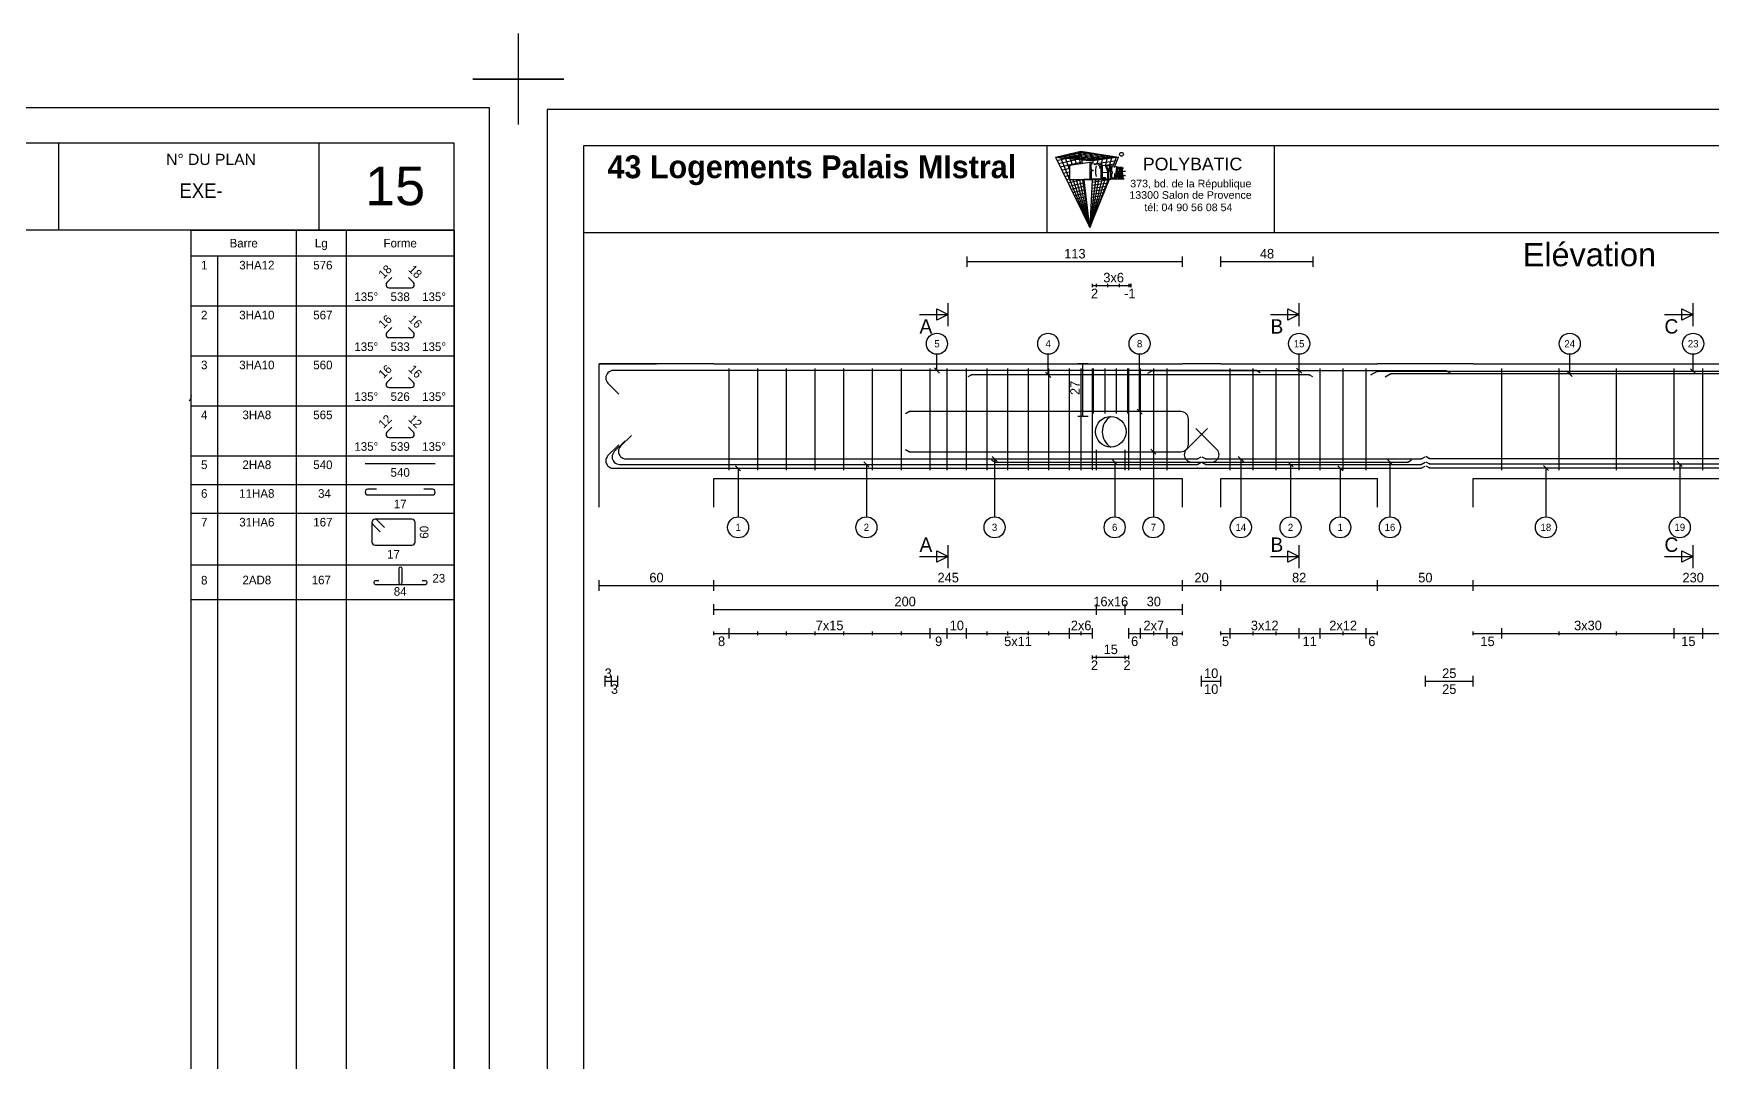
# Model space of a CAD drawing. Extents: x -12912 to 27386, y 1818 to 8189.
# Drawn here: x 4979 to 5856, y 3473 to 4010 of the extents above; entities that cross this region are included whole.
import ezdxf
from ezdxf.enums import TextEntityAlignment as Align

# ---------------------------------------------------------------- set-up
doc = ezdxf.new("R2010")
doc.units = 0
doc.header["$MEASUREMENT"] = 0
doc.linetypes.add('CONTINUE', pattern=[0])
doc.layers.get('0').update_dxf_attribs({"linetype": 'CONTINUOUS'})
for name, color, linetype in [('1', 7, 'CONTINUOUS'), ('104', 7, 'CONTINUOUS'), ('173', 7, 'CONTINUOUS'), ('5', 7, 'CONTINUOUS'), ('6', 7, 'CONTINUOUS'), ('7', 7, 'CONTINUOUS'), ('GO-CARTOUCHE', 7, 'CONTINUOUS'), ('GO-TEXTE', 9, 'CONTINUOUS')]:
    doc.layers.add(name, color=color, linetype=linetype)
doc.styles.add('ARIAL', font='ARIAL.TTF')
doc.styles.add('TEXTEBA', font='ARIAL.TTF')

msp = doc.modelspace()

# ---------------------------------------------------------------- linework, layer by layer
for p, q in [((5232.253, 4010.196), (5232.253, 3986.389)), ((5232.253, 4010.196), (5232.253, 3986.389)), ((5232.253, 4010.196), (5232.253, 3986.389)), ((5232.253, 4010.196), (5232.253, 3986.389)), ((5208.445, 3986.389), (5232.253, 3986.389)), ((5232.253, 3986.389), (5208.445, 3986.389)), ((5208.445, 3986.389), (5232.253, 3986.389)), ((5232.253, 3986.389), (5208.445, 3986.389)), ((5208.445, 3986.389), (5232.253, 3986.389)), ((5208.445, 3986.389), (5232.253, 3986.389)), ((5232.253, 3986.389), (5208.445, 3986.389)), ((5208.445, 3986.389), (5232.253, 3986.389)), ((5232.253, 3986.389), (5208.445, 3986.389)), ((5208.445, 3986.389), (5232.253, 3986.389)), ((5208.445, 3986.389), (5232.253, 3986.389)), ((5232.253, 3986.389), (5208.445, 3986.389)), ((5208.445, 3986.389), (5232.253, 3986.389)), ((5232.253, 3986.389), (5208.445, 3986.389)), ((5208.445, 3986.389), (5232.253, 3986.389)), ((5208.445, 3986.389), (5232.253, 3986.389)), ((5232.253, 3986.389), (5208.445, 3986.389)), ((5208.445, 3986.389), (5232.253, 3986.389)), ((5232.253, 3986.389), (5208.445, 3986.389)), ((5208.445, 3986.389), (5232.253, 3986.389)), ((5208.445, 3986.389), (5232.253, 3986.389)), ((5232.253, 3986.389), (5208.445, 3986.389)), ((5208.445, 3986.389), (5232.253, 3986.389)), ((5232.253, 3986.389), (5208.445, 3986.389)), ((5208.445, 3986.389), (5232.253, 3986.389)), ((5208.445, 3986.389), (5232.253, 3986.389)), ((5232.253, 3986.389), (5208.445, 3986.389)), ((5208.445, 3986.389), (5232.253, 3986.389)), ((5232.253, 3986.389), (5208.445, 3986.389)), ((5208.445, 3986.389), (5232.253, 3986.389)), ((5208.445, 3986.389), (5232.253, 3986.389)), ((5208.445, 3986.389), (5232.253, 3986.389)), ((5232.253, 3986.389), (5208.445, 3986.389)), ((5208.445, 3986.389), (5232.253, 3986.389)), ((5232.253, 3986.389), (5208.445, 3986.389)), ((5208.445, 3986.389), (5232.253, 3986.389)), ((5208.445, 3986.389), (5232.253, 3986.389)), ((5232.253, 3986.389), (5208.445, 3986.389)), ((5208.445, 3986.389), (5232.253, 3986.389)), ((5232.253, 3986.389), (5208.445, 3986.389)), ((5208.445, 3986.389), (5232.253, 3986.389)), ((5208.445, 3986.389), (5232.253, 3986.389)), ((5232.253, 3986.389), (5208.445, 3986.389)), ((5208.445, 3986.389), (5232.253, 3986.389)), ((5232.253, 3986.389), (5208.445, 3986.389)), ((5208.445, 3986.389), (5232.253, 3986.389)), ((5208.445, 3986.389), (5232.253, 3986.389)), ((5232.253, 3986.389), (5208.445, 3986.389)), ((5208.445, 3986.389), (5232.253, 3986.389)), ((5232.253, 3986.389), (5208.445, 3986.389)), ((5208.445, 3986.389), (5232.253, 3986.389)), ((5208.445, 3986.389), (5232.253, 3986.389)), ((5232.253, 3986.389), (5208.445, 3986.389)), ((5208.445, 3986.389), (5232.253, 3986.389)), ((5232.253, 3986.389), (5208.445, 3986.389)), ((5208.445, 3986.389), (5232.253, 3986.389)), ((5208.445, 3986.389), (5232.253, 3986.389)), ((5232.253, 3986.389), (5208.445, 3986.389)), ((5208.445, 3986.389), (5232.253, 3986.389)), ((5232.253, 3986.389), (5208.445, 3986.389)), ((5208.445, 3986.389), (5232.253, 3986.389)), ((5208.445, 3986.389), (5232.253, 3986.389)), ((5255.266, 3986.389), (5231.459, 3986.389)), ((5232.253, 3986.389), (5232.253, 3962.582)), ((5232.253, 3986.389), (5232.253, 3962.582)), ((5232.253, 3986.389), (5232.253, 3962.582)), ((5232.253, 3986.389), (5232.253, 3962.582)), ((5232.253, 3986.389), (5232.253, 3962.582)), ((5232.253, 3986.389), (5232.253, 3962.582)), ((5232.253, 3986.389), (5232.253, 3962.582)), ((5256.06, 3986.389), (5232.253, 3986.389)), ((5232.253, 3986.389), (5256.06, 3986.389)), ((5256.06, 3986.389), (5232.253, 3986.389)), ((5232.253, 3986.389), (5256.06, 3986.389)), ((5256.06, 3986.389), (5232.253, 3986.389)), ((5256.06, 3986.389), (5232.253, 3986.389)), ((5232.253, 3986.389), (5256.06, 3986.389)), ((5256.06, 3986.389), (5232.253, 3986.389)), ((5232.253, 3986.389), (5256.06, 3986.389)), ((5256.06, 3986.389), (5232.253, 3986.389)), ((5256.06, 3986.389), (5232.253, 3986.389)), ((5232.253, 3986.389), (5256.06, 3986.389)), ((5256.06, 3986.389), (5232.253, 3986.389)), ((5232.253, 3986.389), (5256.06, 3986.389)), ((5256.06, 3986.389), (5232.253, 3986.389)), ((5256.06, 3986.389), (5232.253, 3986.389)), ((5232.253, 3986.389), (5256.06, 3986.389)), ((5256.06, 3986.389), (5232.253, 3986.389)), ((5232.253, 3986.389), (5256.06, 3986.389)), ((5256.06, 3986.389), (5232.253, 3986.389)), ((5256.06, 3986.389), (5232.253, 3986.389)), ((5232.253, 3986.389), (5232.253, 3962.582)), ((5232.253, 3986.389), (5256.06, 3986.389)), ((5256.06, 3986.389), (5232.253, 3986.389)), ((5232.253, 3986.389), (5256.06, 3986.389)), ((5256.06, 3986.389), (5232.253, 3986.389)), ((5256.06, 3986.389), (5232.253, 3986.389)), ((5232.253, 3986.389), (5232.253, 3962.582)), ((5232.253, 3986.389), (5256.06, 3986.389)), ((5256.06, 3986.389), (5232.253, 3986.389)), ((5232.253, 3986.389), (5256.06, 3986.389)), ((5256.06, 3986.389), (5232.253, 3986.389)), ((5256.06, 3986.389), (5232.253, 3986.389)), ((5232.253, 3986.389), (5232.253, 3962.582)), ((5232.253, 3986.389), (5232.253, 3962.582)), ((5232.253, 3986.389), (5232.253, 3962.582)), ((5232.253, 3986.389), (5232.253, 3962.582)), ((5232.253, 3986.389), (5232.253, 3962.582)), ((5232.253, 3986.389), (5232.253, 3962.582)), ((5232.253, 3986.389), (5232.253, 3962.582)), ((5232.253, 3986.389), (5232.253, 3962.582)), ((5256.06, 3986.389), (5232.253, 3986.389)), ((5232.253, 3986.389), (5256.06, 3986.389)), ((5256.06, 3986.389), (5232.253, 3986.389)), ((5232.253, 3986.389), (5256.06, 3986.389)), ((5256.06, 3986.389), (5232.253, 3986.389)), ((5256.06, 3986.389), (5232.253, 3986.389)), ((5232.253, 3986.389), (5256.06, 3986.389)), ((5256.06, 3986.389), (5232.253, 3986.389)), ((5232.253, 3986.389), (5256.06, 3986.389)), ((5256.06, 3986.389), (5232.253, 3986.389)), ((5256.06, 3986.389), (5232.253, 3986.389)), ((5232.253, 3986.389), (5256.06, 3986.389)), ((5256.06, 3986.389), (5232.253, 3986.389)), ((5232.253, 3986.389), (5256.06, 3986.389)), ((5256.06, 3986.389), (5232.253, 3986.389)), ((5256.06, 3986.389), (5232.253, 3986.389)), ((5232.253, 3986.389), (5256.06, 3986.389)), ((5256.06, 3986.389), (5232.253, 3986.389)), ((5232.253, 3986.389), (5256.06, 3986.389)), ((5256.06, 3986.389), (5232.253, 3986.389)), ((5256.06, 3986.389), (5232.253, 3986.389)), ((5232.253, 3986.389), (5232.253, 3962.582)), ((5232.253, 3986.389), (5256.06, 3986.389)), ((5256.06, 3986.389), (5232.253, 3986.389)), ((5232.253, 3986.389), (5256.06, 3986.389)), ((5256.06, 3986.389), (5232.253, 3986.389)), ((5256.06, 3986.389), (5232.253, 3986.389)), ((5232.253, 3986.389), (5232.253, 3962.582)), ((5232.253, 3986.389), (5256.06, 3986.389)), ((5256.06, 3986.389), (5232.253, 3986.389)), ((5232.253, 3986.389), (5256.06, 3986.389)), ((5256.06, 3986.389), (5232.253, 3986.389)), ((5256.06, 3986.389), (5232.253, 3986.389)), ((5232.253, 3986.389), (5232.253, 3962.582)), ((5232.253, 3986.389), (5232.253, 3962.582)), ((5232.253, 3986.389), (5232.253, 3962.582)), ((5232.253, 3986.389), (5232.253, 3962.582)), ((5232.253, 3986.389), (5232.253, 3962.582)), ((5232.253, 3986.389), (5232.253, 3962.582)), ((5232.253, 3986.389), (5232.253, 3962.582)), ((5232.253, 3986.389), (5232.253, 3962.582)), ((5256.06, 3986.389), (5232.253, 3986.389)), ((5232.253, 3986.389), (5256.06, 3986.389)), ((5256.06, 3986.389), (5232.253, 3986.389)), ((5232.253, 3986.389), (5256.06, 3986.389)), ((5256.06, 3986.389), (5232.253, 3986.389)), ((5256.06, 3986.389), (5232.253, 3986.389)), ((5232.253, 3986.389), (5256.06, 3986.389)), ((5256.06, 3986.389), (5232.253, 3986.389)), ((5232.253, 3986.389), (5256.06, 3986.389)), ((5256.06, 3986.389), (5232.253, 3986.389)), ((5256.06, 3986.389), (5232.253, 3986.389)), ((5232.253, 3986.389), (5256.06, 3986.389)), ((5256.06, 3986.389), (5232.253, 3986.389)), ((5232.253, 3986.389), (5256.06, 3986.389)), ((5256.06, 3986.389), (5232.253, 3986.389)), ((5256.06, 3986.389), (5232.253, 3986.389)), ((5232.253, 3986.389), (5256.06, 3986.389)), ((5256.06, 3986.389), (5232.253, 3986.389)), ((5232.253, 3986.389), (5256.06, 3986.389)), ((5256.06, 3986.389), (5232.253, 3986.389)), ((5256.06, 3986.389), (5232.253, 3986.389)), ((5232.253, 3986.389), (5232.253, 3962.582)), ((5232.253, 3986.389), (5256.06, 3986.389)), ((5256.06, 3986.389), (5232.253, 3986.389)), ((5232.253, 3986.389), (5256.06, 3986.389)), ((5256.06, 3986.389), (5232.253, 3986.389)), ((5256.06, 3986.389), (5232.253, 3986.389)), ((5232.253, 3986.389), (5232.253, 3962.582)), ((5232.253, 3986.389), (5256.06, 3986.389)), ((5256.06, 3986.389), (5232.253, 3986.389)), ((5232.253, 3986.389), (5256.06, 3986.389)), ((5256.06, 3986.389), (5232.253, 3986.389)), ((5256.06, 3986.389), (5232.253, 3986.389)), ((5232.253, 3986.389), (5232.253, 3962.582)), ((5232.253, 3986.389), (5232.253, 3962.582)), ((5232.253, 3986.389), (5232.253, 3962.582)), ((5232.253, 3986.389), (5232.253, 3962.582)), ((5232.253, 3986.389), (5232.253, 3962.582)), ((5232.253, 3986.389), (5232.253, 3962.582)), ((5232.253, 3986.389), (5232.253, 3962.582)), ((5232.253, 3986.389), (5232.253, 3962.582)), ((5256.06, 3986.389), (5232.253, 3986.389)), ((5232.253, 3986.389), (5256.06, 3986.389)), ((5256.06, 3986.389), (5232.253, 3986.389)), ((5232.253, 3986.389), (5256.06, 3986.389)), ((5256.06, 3986.389), (5232.253, 3986.389)), ((5256.06, 3986.389), (5232.253, 3986.389)), ((5232.253, 3986.389), (5256.06, 3986.389)), ((5256.06, 3986.389), (5232.253, 3986.389)), ((5232.253, 3986.389), (5256.06, 3986.389)), ((5256.06, 3986.389), (5232.253, 3986.389)), ((5256.06, 3986.389), (5232.253, 3986.389)), ((5232.253, 3986.389), (5256.06, 3986.389)), ((5256.06, 3986.389), (5232.253, 3986.389)), ((5232.253, 3986.389), (5256.06, 3986.389)), ((5256.06, 3986.389), (5232.253, 3986.389)), ((5256.06, 3986.389), (5232.253, 3986.389)), ((5232.253, 3986.389), (5256.06, 3986.389)), ((5256.06, 3986.389), (5232.253, 3986.389)), ((5232.253, 3986.389), (5256.06, 3986.389)), ((5256.06, 3986.389), (5232.253, 3986.389)), ((5256.06, 3986.389), (5232.253, 3986.389)), ((5232.253, 3986.389), (5232.253, 3962.582)), ((5232.253, 3986.389), (5256.06, 3986.389)), ((5256.06, 3986.389), (5232.253, 3986.389)), ((5232.253, 3986.389), (5256.06, 3986.389)), ((5256.06, 3986.389), (5232.253, 3986.389)), ((5256.06, 3986.389), (5232.253, 3986.389)), ((5232.253, 3986.389), (5232.253, 3962.582)), ((5232.253, 3986.389), (5256.06, 3986.389)), ((5256.06, 3986.389), (5232.253, 3986.389)), ((5232.253, 3986.389), (5256.06, 3986.389)), ((5256.06, 3986.389), (5232.253, 3986.389)), ((5256.06, 3986.389), (5232.253, 3986.389)), ((5232.253, 3986.389), (5232.253, 3962.582))]:
    msp.add_line(p, q)
at = {"layer": '1', "color": 1}
for points in [[(5533.037, 3811.555), (5533.037, 3835.055)], [(5539.037, 3811.555), (5539.037, 3835.055)], [(5545.037, 3811.555), (5545.037, 3835.055)], [(5551.037, 3811.555), (5551.037, 3835.055)], [(5436.722, 3812.555), (5434.737, 3811.409)], [(5578.747, 3812.555), (5436.722, 3812.555)], [(5582.647, 3796.655), (5582.647, 3808.655)], [(5582.647, 3795.455), (5582.647, 3807.455)], [(5291.425, 3800.159), (5285.768, 3794.502)], [(5284.825, 3795.259), (5279.168, 3789.602)], [(5288.125, 3797.309), (5282.468, 3791.652)], [(5284.626, 3791.744), (5284.626, 3791.744)], [(5434.737, 3792.701), (5436.722, 3791.555)], [(5436.722, 3791.555), (5578.747, 3791.555)], [(5534.537, 3781.944), (5534.537, 3792.555)], [(5549.537, 3781.944), (5549.537, 3792.555)], [(5278.026, 3786.844), (5278.026, 3786.844)], [(5281.326, 3788.894), (5281.326, 3788.894)], [(5281.926, 3782.944), (5591.722, 3782.944)], [(5285.226, 3784.994), (5587.351, 3784.994)], [(5288.526, 3787.844), (5587.351, 3787.844)], [(5587.351, 3787.844), (5589.337, 3788.991)], [(5587.351, 3784.994), (5589.337, 3786.141)], [(5589.737, 3788.991), (5591.722, 3787.844)], [(5589.737, 3786.141), (5591.722, 3784.994)], [(5591.722, 3787.844), (5704.351, 3787.844)], [(5591.722, 3784.994), (5704.351, 3784.994)], [(5591.722, 3782.944), (5704.351, 3782.944)], [(5704.351, 3787.844), (5706.337, 3788.991)], [(5704.351, 3784.994), (5706.337, 3786.141)], [(5704.351, 3782.944), (5706.337, 3784.091)], [(5706.737, 3789.191), (5708.722, 3788.044)], [(5706.737, 3786.341), (5708.722, 3785.194)], [(5706.737, 3784.291), (5708.722, 3783.144)], [(5708.722, 3788.044), (5984.351, 3788.044)], [(5708.722, 3785.194), (5984.351, 3785.194)], [(5708.722, 3783.144), (5984.351, 3783.144)]]:
    msp.add_lwpolyline(points, dxfattribs=at)
for centre, start, end in [((5578.747, 3808.655), 0, 90), ((5285.226, 3788.894), 135, 180), ((5288.526, 3791.744), 135, 180), ((5288.526, 3791.744), 180, 270), ((5578.747, 3795.455), 270, 0), ((5281.926, 3786.844), 135, 180), ((5281.926, 3786.844), 180, 270), ((5285.226, 3788.894), 180, 270)]:
    msp.add_arc(centre, 3.9, start, end, dxfattribs=at)
for p in [(5436.722, 3812.555), (5436.722, 3791.555), (5587.351, 3787.844), (5587.351, 3784.994), (5587.351, 3782.944), (5591.722, 3787.844), (5591.722, 3784.994), (5591.722, 3782.944), (5704.351, 3787.844), (5704.351, 3784.994), (5704.351, 3782.944), (5708.722, 3788.044), (5708.722, 3785.194), (5708.722, 3783.144)]:
    msp.add_point(p, dxfattribs=at)
at = {"layer": '104', "color": 104}
for points in [[(5457.037, 3857.305), (5457.037, 3869.305)], [(5640.537, 3857.305), (5640.537, 3869.305)], [(5846.537, 3857.305), (5846.537, 3869.305)], [(5442.037, 3863.305), (5457.037, 3863.305)], [(5625.537, 3863.305), (5640.537, 3863.305)], [(5831.537, 3863.305), (5846.537, 3863.305)], [(5592.593, 3803.816), (5581.579, 3792.802)], [(5597.494, 3792.802), (5586.48, 3803.816)], [(5580.437, 3790.044), (5580.437, 3790.044)], [(5598.637, 3790.044), (5598.637, 3790.044)], [(5479.737, 3787.291), (5481.722, 3786.144)], [(5481.722, 3786.144), (5594.737, 3786.144)], [(5584.337, 3786.144), (5697.351, 3786.144)], [(5697.351, 3786.144), (5699.337, 3787.291)], [(5457.037, 3730.805), (5457.037, 3742.805)], [(5640.537, 3730.805), (5640.537, 3742.805)], [(5846.537, 3730.805), (5846.537, 3742.805)], [(5442.037, 3736.805), (5457.037, 3736.805)], [(5625.537, 3736.805), (5640.537, 3736.805)], [(5831.537, 3736.805), (5846.537, 3736.805)]]:
    msp.add_lwpolyline(points, dxfattribs=at)
for points in [[(5457.037, 3863.305), (5451.037, 3860.305), (5451.037, 3866.305), (5457.037, 3863.305)], [(5640.537, 3863.305), (5634.537, 3860.305), (5634.537, 3866.305), (5640.537, 3863.305)], [(5846.537, 3863.305), (5840.537, 3860.305), (5840.537, 3866.305), (5846.537, 3863.305)], [(5457.037, 3736.805), (5451.037, 3733.805), (5451.037, 3739.805), (5457.037, 3736.805)], [(5640.537, 3736.805), (5634.537, 3733.805), (5634.537, 3739.805), (5640.537, 3736.805)], [(5846.537, 3736.805), (5840.537, 3733.805), (5840.537, 3739.805), (5846.537, 3736.805)]]:
    msp.add_lwpolyline(points, close=True, dxfattribs=at)
for centre, start, end in [((5584.337, 3790.044), 135, 180), ((5584.337, 3790.044), 180, 270), ((5594.737, 3790.044), 270, 0), ((5594.737, 3790.044), 0, 45)]:
    msp.add_arc(centre, 3.9, start, end, dxfattribs=at)
for p in [(5481.722, 3786.144), (5697.351, 3786.144)]:
    msp.add_point(p, dxfattribs=at)
at = {"layer": '173', "color": 173}
msp.add_lwpolyline([(5061.194, 3907.384), (5198.694, 3907.384), (5198.694, 3246.448), (5061.194, 3246.448), (5061.194, 3907.384)], close=True, dxfattribs=at)
for points in [[(5116.194, 3907.384), (5116.194, 3246.448)], [(5142.319, 3907.384), (5142.319, 3246.448)], [(5198.694, 3893.884), (5061.194, 3893.884)], [(5074.944, 3893.884), (5074.944, 3246.448)], [(5163.131, 3878.91), (5163.131, 3878.91)], [(5166.197, 3882.624), (5163.59, 3880.017)], [(5177.423, 3880.017), (5174.815, 3882.624)], [(5177.881, 3878.91), (5177.881, 3878.91)], [(5164.697, 3877.344), (5176.316, 3877.344)], [(5061.194, 3867.791), (5198.694, 3867.791)], [(5163.131, 3852.818), (5163.131, 3852.818)], [(5166.197, 3856.532), (5163.59, 3853.925)], [(5164.697, 3851.252), (5176.316, 3851.252)], [(5177.423, 3853.925), (5174.815, 3856.532)], [(5177.881, 3852.818), (5177.881, 3852.818)], [(5061.194, 3841.699), (5198.694, 3841.699)], [(5618.215, 3834.055), (5281.926, 3834.055)], [(5342.537, 3781.944), (5342.537, 3835.055)], [(5357.537, 3781.944), (5357.537, 3835.055)], [(5372.537, 3781.944), (5372.537, 3835.055)], [(5387.537, 3781.944), (5387.537, 3835.055)], [(5402.537, 3781.944), (5402.537, 3835.055)], [(5417.537, 3781.944), (5417.537, 3835.055)], [(5432.537, 3781.944), (5432.537, 3835.055)], [(5447.537, 3781.944), (5447.537, 3835.055)], [(5456.537, 3781.944), (5456.537, 3835.055)], [(5466.537, 3781.944), (5466.537, 3835.055)], [(5477.337, 3781.944), (5477.337, 3835.055)], [(5488.137, 3781.944), (5488.137, 3835.055)], [(5498.937, 3781.944), (5498.937, 3835.055)], [(5509.737, 3781.944), (5509.737, 3835.055)], [(5520.537, 3781.944), (5520.537, 3835.055)], [(5526.537, 3781.944), (5526.537, 3835.055)], [(5532.537, 3781.944), (5532.537, 3835.055)], [(5551.537, 3781.944), (5551.537, 3835.055)], [(5557.537, 3781.944), (5557.537, 3835.055)], [(5563.688, 3833.955), (5561.206, 3832.522)], [(5717.385, 3833.955), (5563.688, 3833.955)], [(5564.537, 3781.944), (5564.537, 3835.055)], [(5571.537, 3781.944), (5571.537, 3835.055)], [(5604.537, 3781.944), (5604.537, 3835.055)], [(5616.537, 3781.944), (5616.537, 3835.055)], [(5620.201, 3832.909), (5618.215, 3834.055)], [(5628.537, 3781.944), (5628.537, 3835.055)], [(5640.537, 3781.944), (5640.537, 3835.055)], [(5651.537, 3781.944), (5651.537, 3835.055)], [(5663.537, 3781.944), (5663.537, 3835.055)], [(5675.537, 3781.944), (5675.537, 3835.055)], [(5719.867, 3832.522), (5717.385, 3833.955)], [(5746.537, 3781.944), (5746.537, 3835.055)], [(5776.537, 3781.944), (5776.537, 3835.055)], [(5806.537, 3781.944), (5806.537, 3835.055)], [(5836.537, 3781.944), (5836.537, 3835.055)], [(5851.537, 3781.944), (5851.537, 3835.055)], [(5163.131, 3826.725), (5163.131, 3826.725)], [(5166.197, 3830.44), (5163.59, 3827.832)], [(5164.697, 3825.16), (5176.316, 3825.16)], [(5177.423, 3827.832), (5174.815, 3830.44)], [(5177.881, 3826.725), (5177.881, 3826.725)], [(5278.026, 3830.155), (5278.026, 3830.155)], [(5279.168, 3827.397), (5284.825, 3821.74)], [(5681.349, 3833.555), (5677.874, 3831.549)], [(6011.724, 3833.555), (5681.349, 3833.555)], [(5688.519, 3832.255), (5685.54, 3830.535)], [(6004.554, 3832.255), (5688.519, 3832.255)], [(5061.336, 3820.954), (5061.336, 3820.954)], [(5061.194, 3815.607), (5198.694, 3815.607)], [(5163.131, 3800.633), (5163.131, 3800.633)], [(5166.197, 3804.347), (5163.59, 3801.74)], [(5164.697, 3799.067), (5176.316, 3799.067)], [(5177.423, 3801.74), (5174.815, 3804.347)], [(5177.881, 3800.633), (5177.881, 3800.633)], [(5061.194, 3789.514), (5198.694, 3789.514)], [(5152.184, 3785.514), (5188.828, 3785.514)], [(5061.194, 3774.514), (5198.694, 3774.514)], [(5152.184, 3770.514), (5152.184, 3770.514)], [(5158.184, 3772.014), (5153.684, 3772.014)], [(5153.684, 3769.014), (5187.328, 3769.014)], [(5187.328, 3772.014), (5182.828, 3772.014)], [(5188.828, 3770.514), (5188.828, 3770.514)], [(5061.194, 3759.514), (5198.694, 3759.514)], [(5157.351, 3756.264), (5157.351, 3756.264)], [(5176.661, 3756.264), (5157.351, 3756.264)], [(5162.315, 3751.972), (5158.497, 3755.79)], [(5155.731, 3754.644), (5155.731, 3744.384)], [(5155.731, 3754.644), (5155.731, 3754.644)], [(5156.206, 3753.499), (5160.024, 3749.681)], [(5178.281, 3744.384), (5178.281, 3754.644)], [(5157.351, 3742.764), (5176.661, 3742.764)], [(5061.194, 3732.514), (5198.694, 3732.514)], [(5061.194, 3732.514), (5198.694, 3732.514)], [(5061.194, 3732.514), (5198.694, 3732.514)], [(5061.194, 3732.514), (5198.694, 3732.514)], [(5061.194, 3732.514), (5198.694, 3732.514)], [(5061.194, 3732.514), (5198.694, 3732.514)], [(5061.194, 3732.514), (5198.694, 3732.514)], [(5061.194, 3732.514), (5198.694, 3732.514)], [(5061.194, 3732.514), (5198.694, 3732.514)], [(5169.746, 3730.342), (5169.746, 3723.203)], [(5171.619, 3723.203), (5171.619, 3730.342)], [(5156.683, 3723.203), (5156.683, 3723.203)], [(5159.392, 3724.14), (5157.62, 3724.14)], [(5157.62, 3722.266), (5170.683, 3722.266)], [(5170.683, 3722.266), (5183.746, 3722.266)], [(5183.746, 3724.14), (5181.974, 3724.14)], [(5184.683, 3723.203), (5184.683, 3723.203)], [(5061.194, 3714.284), (5198.694, 3714.284)]]:
    msp.add_lwpolyline(points, dxfattribs=at)
for centre, radius, start, end in [((5164.697, 3878.91), 1.566, 135, 180), ((5164.697, 3878.91), 1.566, 180, 270), ((5176.316, 3878.91), 1.566, 270, 0), ((5176.316, 3878.91), 1.566, 0, 45), ((5164.697, 3852.818), 1.566, 135, 180), ((5164.697, 3852.818), 1.566, 180, 270), ((5176.316, 3852.818), 1.566, 270, 0), ((5176.316, 3852.818), 1.566, 0, 45), ((5281.926, 3830.155), 3.9, 90, 180), ((5164.697, 3826.725), 1.566, 135, 180), ((5164.697, 3826.725), 1.566, 180, 270), ((5176.316, 3826.725), 1.566, 270, 0), ((5176.316, 3826.725), 1.566, 0, 45), ((5281.926, 3830.155), 3.9, 180, 225), ((5057.436, 3820.954), 3.9, 315, 0), ((5164.697, 3800.633), 1.566, 135, 180), ((5164.697, 3800.633), 1.566, 180, 270), ((5176.316, 3800.633), 1.566, 270, 0), ((5176.316, 3800.633), 1.566, 0, 45), ((5153.684, 3770.514), 1.5, 90, 180), ((5153.684, 3770.514), 1.5, 180, 270), ((5187.328, 3770.514), 1.5, 0, 90), ((5187.328, 3770.514), 1.5, 270, 0), ((5157.351, 3754.644), 1.62, 90, 180), ((5157.351, 3754.644), 1.62, 45, 90), ((5176.661, 3754.644), 1.62, 0, 90), ((5157.351, 3754.644), 1.62, 180, 225), ((5157.351, 3744.384), 1.62, 180, 270), ((5176.661, 3744.384), 1.62, 270, 0), ((5170.683, 3730.342), 0.937, 90, 180), ((5170.683, 3730.342), 0.937, 0, 90), ((5157.62, 3723.203), 0.937, 90, 180), ((5157.62, 3723.203), 0.937, 180, 270), ((5170.683, 3723.203), 0.937, 180, 270), ((5170.683, 3723.203), 0.937, 270, 0), ((5183.746, 3723.203), 0.937, 0, 90), ((5183.746, 3723.203), 0.937, 270, 0)]:
    msp.add_arc(centre, radius, start, end, dxfattribs=at)
for p in [(5563.688, 3833.955), (5618.215, 3834.055), (5717.385, 3833.955), (5681.349, 3833.555), (5688.519, 3832.255)]:
    msp.add_point(p, dxfattribs=at)
at = {"layer": '5', "color": 5}
for points in [[(5467.032, 3888.222), (5467.032, 3893.722)], [(5467.032, 3890.972), (5579.537, 3890.972)], [(5579.537, 3888.222), (5579.537, 3893.722)], [(5599.537, 3888.222), (5599.537, 3893.722)], [(5599.537, 3890.972), (5647.901, 3890.972)], [(5647.901, 3888.222), (5647.901, 3893.722)], [(5532.537, 3877.555), (5532.537, 3879.388)], [(5532.537, 3878.472), (5534.537, 3878.472)], [(5534.537, 3877.555), (5534.537, 3879.388)], [(5534.537, 3878.472), (5552.537, 3878.472)], [(5534.537, 3878.472), (5540.537, 3878.472)], [(5540.537, 3877.555), (5540.537, 3879.388)], [(5540.537, 3878.472), (5546.537, 3878.472)], [(5546.537, 3877.555), (5546.537, 3879.388)], [(5546.537, 3878.472), (5552.537, 3878.472)], [(5551.537, 3879.388), (5551.537, 3877.555)], [(5552.537, 3878.472), (5551.537, 3878.472)], [(5552.537, 3877.555), (5552.537, 3879.388)], [(5552.537, 3879.388), (5552.537, 3877.555)], [(5530.246, 3837.555), (5524.746, 3837.555)], [(5527.496, 3810.055), (5527.496, 3837.555)], [(5469.218, 3831.805), (5467.232, 3830.659)], [(5645.715, 3831.805), (5469.218, 3831.805)], [(5647.701, 3830.659), (5645.715, 3831.805)], [(5530.246, 3810.055), (5524.746, 3810.055)], [(5274.537, 3718.888), (5274.537, 3724.388)], [(5274.537, 3721.638), (5334.537, 3721.638)], [(5334.537, 3718.888), (5334.537, 3724.388)], [(5334.537, 3721.638), (5579.537, 3721.638)], [(5579.537, 3718.888), (5579.537, 3724.388)], [(5579.537, 3721.638), (5599.537, 3721.638)], [(5599.537, 3718.888), (5599.537, 3724.388)], [(5599.537, 3721.638), (5681.537, 3721.638)], [(5681.537, 3718.888), (5681.537, 3724.388)], [(5681.537, 3721.638), (5731.537, 3721.638)], [(5731.537, 3718.888), (5731.537, 3724.388)], [(5731.537, 3721.638), (5961.537, 3721.638)], [(5334.537, 3706.388), (5334.537, 3711.888)], [(5534.537, 3706.388), (5534.537, 3711.888)], [(5549.537, 3706.388), (5549.537, 3711.888)], [(5579.537, 3706.388), (5579.537, 3711.888)], [(5334.537, 3709.138), (5534.537, 3709.138)], [(5534.537, 3709.138), (5549.537, 3709.138)], [(5549.537, 3709.138), (5579.537, 3709.138)], [(5334.537, 3695.722), (5334.537, 3697.555)], [(5334.537, 3696.638), (5342.537, 3696.638)], [(5342.537, 3693.888), (5342.537, 3699.388)], [(5342.537, 3695.722), (5342.537, 3697.555)], [(5342.537, 3696.638), (5357.537, 3696.638)], [(5342.537, 3696.638), (5447.537, 3696.638)], [(5357.537, 3695.722), (5357.537, 3697.555)], [(5357.537, 3696.638), (5372.537, 3696.638)], [(5372.537, 3695.722), (5372.537, 3697.555)], [(5372.537, 3696.638), (5387.537, 3696.638)], [(5387.537, 3695.722), (5387.537, 3697.555)], [(5387.537, 3696.638), (5402.537, 3696.638)], [(5402.537, 3695.722), (5402.537, 3697.555)], [(5402.537, 3696.638), (5417.537, 3696.638)], [(5417.537, 3695.722), (5417.537, 3697.555)], [(5417.537, 3696.638), (5432.537, 3696.638)], [(5432.537, 3695.722), (5432.537, 3697.555)], [(5432.537, 3696.638), (5447.537, 3696.638)], [(5447.537, 3693.888), (5447.537, 3699.388)], [(5447.537, 3695.722), (5447.537, 3697.555)], [(5447.537, 3696.638), (5456.537, 3696.638)], [(5456.537, 3693.888), (5456.537, 3699.388)], [(5456.537, 3695.722), (5456.537, 3697.555)], [(5456.537, 3696.638), (5466.537, 3696.638)], [(5466.537, 3693.888), (5466.537, 3699.388)], [(5466.537, 3695.722), (5466.537, 3697.555)], [(5466.537, 3696.638), (5477.337, 3696.638)], [(5466.537, 3696.638), (5520.537, 3696.638)], [(5477.337, 3695.722), (5477.337, 3697.555)], [(5477.337, 3696.638), (5488.137, 3696.638)], [(5488.137, 3695.722), (5488.137, 3697.555)], [(5488.137, 3696.638), (5498.937, 3696.638)], [(5498.937, 3695.722), (5498.937, 3697.555)], [(5498.937, 3696.638), (5509.737, 3696.638)], [(5509.737, 3695.722), (5509.737, 3697.555)], [(5509.737, 3696.638), (5520.537, 3696.638)], [(5520.537, 3693.888), (5520.537, 3699.388)], [(5520.537, 3695.722), (5520.537, 3697.555)], [(5520.537, 3696.638), (5526.537, 3696.638)], [(5520.537, 3696.638), (5532.537, 3696.638)], [(5526.537, 3695.722), (5526.537, 3697.555)], [(5526.537, 3696.638), (5532.537, 3696.638)], [(5532.537, 3693.888), (5532.537, 3699.388)], [(5532.537, 3695.722), (5532.537, 3697.555)], [(5551.537, 3693.888), (5551.537, 3699.388)], [(5551.537, 3695.722), (5551.537, 3697.555)], [(5551.537, 3696.638), (5557.537, 3696.638)], [(5557.537, 3693.888), (5557.537, 3699.388)], [(5557.537, 3695.722), (5557.537, 3697.555)], [(5557.537, 3696.638), (5564.537, 3696.638)], [(5557.537, 3696.638), (5571.537, 3696.638)], [(5564.537, 3695.722), (5564.537, 3697.555)], [(5564.537, 3696.638), (5571.537, 3696.638)], [(5571.537, 3693.888), (5571.537, 3699.388)], [(5571.537, 3695.722), (5571.537, 3697.555)], [(5571.537, 3696.638), (5579.537, 3696.638)], [(5579.537, 3695.722), (5579.537, 3697.555)], [(5599.537, 3695.722), (5599.537, 3697.555)], [(5599.537, 3696.638), (5604.537, 3696.638)], [(5604.537, 3693.888), (5604.537, 3699.388)], [(5604.537, 3695.722), (5604.537, 3697.555)], [(5604.537, 3696.638), (5616.537, 3696.638)], [(5604.537, 3696.638), (5640.537, 3696.638)], [(5616.537, 3695.722), (5616.537, 3697.555)], [(5616.537, 3696.638), (5628.537, 3696.638)], [(5628.537, 3695.722), (5628.537, 3697.555)], [(5628.537, 3696.638), (5640.537, 3696.638)], [(5640.537, 3693.888), (5640.537, 3699.388)], [(5640.537, 3695.722), (5640.537, 3697.555)], [(5640.537, 3696.638), (5651.537, 3696.638)], [(5651.537, 3693.888), (5651.537, 3699.388)], [(5651.537, 3695.722), (5651.537, 3697.555)], [(5651.537, 3696.638), (5663.537, 3696.638)], [(5651.537, 3696.638), (5675.537, 3696.638)], [(5663.537, 3695.722), (5663.537, 3697.555)], [(5663.537, 3696.638), (5675.537, 3696.638)], [(5675.537, 3693.888), (5675.537, 3699.388)], [(5675.537, 3695.722), (5675.537, 3697.555)], [(5675.537, 3696.638), (5681.537, 3696.638)], [(5681.537, 3695.722), (5681.537, 3697.555)], [(5731.537, 3695.722), (5731.537, 3697.555)], [(5731.537, 3696.638), (5746.537, 3696.638)], [(5746.537, 3693.888), (5746.537, 3699.388)], [(5746.537, 3695.722), (5746.537, 3697.555)], [(5746.537, 3696.638), (5776.537, 3696.638)], [(5746.537, 3696.638), (5836.537, 3696.638)], [(5776.537, 3695.722), (5776.537, 3697.555)], [(5776.537, 3696.638), (5806.537, 3696.638)], [(5806.537, 3695.722), (5806.537, 3697.555)], [(5806.537, 3696.638), (5836.537, 3696.638)], [(5836.537, 3693.888), (5836.537, 3699.388)], [(5836.537, 3695.722), (5836.537, 3697.555)], [(5836.537, 3696.638), (5851.537, 3696.638)], [(5851.537, 3693.888), (5851.537, 3699.388)], [(5851.537, 3695.722), (5851.537, 3697.555)], [(5851.537, 3696.638), (5875.537, 3696.638)], [(5532.537, 3683.222), (5532.537, 3685.055)], [(5534.537, 3683.222), (5534.537, 3685.055)], [(5549.537, 3683.222), (5549.537, 3685.055)], [(5551.537, 3683.222), (5551.537, 3685.055)], [(5532.537, 3684.138), (5534.537, 3684.138)], [(5534.537, 3684.138), (5549.537, 3684.138)], [(5549.537, 3684.138), (5551.537, 3684.138)], [(5277.626, 3668.888), (5277.626, 3674.388)], [(5277.626, 3671.638), (5280.926, 3671.638)], [(5280.926, 3668.888), (5280.926, 3674.388)], [(5280.926, 3671.638), (5284.226, 3671.638)], [(5284.226, 3668.888), (5284.226, 3674.388)], [(5589.537, 3668.888), (5589.537, 3674.388)], [(5589.537, 3671.638), (5599.537, 3671.638)], [(5599.537, 3668.888), (5599.537, 3674.388)], [(5706.537, 3668.888), (5706.537, 3674.388)], [(5706.537, 3671.638), (5731.537, 3671.638)], [(5731.537, 3668.888), (5731.537, 3674.388)]]:
    msp.add_lwpolyline(points, dxfattribs=at)
for p in [(5469.218, 3831.805), (5645.715, 3831.805)]:
    msp.add_point(p, dxfattribs=at)
at = {"layer": '6', "color": 6}
for points in [[(5451.163, 3834.055), (5451.163, 3842.555)], [(5509.324, 3831.805), (5509.324, 3842.555)], [(5557.115, 3812.555), (5557.115, 3842.555)], [(5640.537, 3833.955), (5640.537, 3842.555)], [(5782.018, 3832.255), (5782.018, 3842.555)], [(5846.537, 3833.555), (5846.537, 3842.555)], [(5449.838, 3835.381), (5452.489, 3832.729)], [(5639.211, 3835.281), (5641.862, 3832.629)], [(5845.211, 3834.881), (5847.862, 3832.229)], [(5507.998, 3833.131), (5510.65, 3830.479)], [(5780.692, 3833.581), (5783.344, 3830.929)], [(5555.79, 3813.881), (5558.441, 3811.229)], [(5565.652, 3790.229), (5563, 3792.881)], [(5564.326, 3791.555), (5564.326, 3757.555)], [(5348.53, 3781.619), (5345.879, 3784.27)], [(5347.205, 3782.944), (5347.205, 3757.555)], [(5415.59, 3783.669), (5412.938, 3786.32)], [(5414.264, 3784.994), (5414.264, 3757.555)], [(5482.629, 3786.519), (5479.977, 3789.17)], [(5481.303, 3787.844), (5481.303, 3757.555)], [(5545.403, 3784.819), (5542.752, 3787.47)], [(5544.077, 3786.144), (5544.077, 3757.555)], [(5611.357, 3786.519), (5608.706, 3789.17)], [(5610.032, 3787.844), (5610.032, 3757.555)], [(5637.352, 3783.669), (5634.701, 3786.32)], [(5636.027, 3784.994), (5636.027, 3757.555)], [(5663.347, 3781.619), (5660.696, 3784.27)], [(5662.022, 3782.944), (5662.022, 3757.555)], [(5689.342, 3784.819), (5686.691, 3787.47)], [(5688.017, 3786.144), (5688.017, 3757.555)], [(5770.862, 3781.819), (5768.211, 3784.47)], [(5769.537, 3783.144), (5769.537, 3757.555)], [(5840.862, 3783.869), (5838.211, 3786.52)], [(5839.537, 3785.194), (5839.537, 3757.555)]]:
    msp.add_lwpolyline(points, dxfattribs=at)
for centre in [(5451.163, 3848.055), (5509.324, 3848.055), (5557.115, 3848.055), (5640.537, 3848.055), (5782.018, 3848.055), (5846.537, 3848.055), (5347.205, 3752.055), (5414.264, 3752.055), (5481.303, 3752.055), (5544.077, 3752.055), (5564.326, 3752.055), (5610.032, 3752.055), (5636.027, 3752.055), (5662.022, 3752.055), (5688.017, 3752.055), (5769.537, 3752.055), (5839.537, 3752.055)]:
    msp.add_circle(centre, 5.5, dxfattribs=at)
at = {"layer": '7', "color": 7}
for points in [[(5334.537, 3837.555), (5274.537, 3837.555)], [(5274.537, 3762.555), (5274.537, 3837.555)], [(5274.537, 3837.555), (5304.537, 3837.555)], [(5334.537, 3837.555), (5579.537, 3837.555)], [(5599.537, 3837.555), (5579.537, 3837.555)], [(5599.537, 3837.555), (5681.537, 3837.555)], [(5731.537, 3837.555), (5681.537, 3837.555)], [(5731.537, 3837.555), (5961.537, 3837.555)], [(5274.537, 3762.555), (5274.537, 3777.555)], [(5334.537, 3777.555), (5579.537, 3777.555)], [(5334.537, 3762.555), (5334.537, 3777.555)], [(5579.537, 3762.555), (5579.537, 3777.555)], [(5599.537, 3777.555), (5681.537, 3777.555)], [(5599.537, 3762.555), (5599.537, 3777.555)], [(5681.537, 3762.555), (5681.537, 3777.555)], [(5731.537, 3777.555), (5961.537, 3777.555)], [(5731.537, 3762.555), (5731.537, 3777.555)]]:
    msp.add_lwpolyline(points, dxfattribs=at)
at = {"layer": '7', "color": 7, "linetype": 'Continuous'}
msp.add_circle((5542.037, 3802.055), 8, dxfattribs=at)
msp.add_arc((5546.94, 3802.055), 9.383, 121.505745, 238.494255, dxfattribs=at)
at = {"layer": 'GO-CARTOUCHE', "color": 9, "linetype": 'CONTINUE'}
for p, q in [((5513.069, 3945.539), (5526.462, 3948.654)), ((5514.578, 3945.395), (5527.971, 3948.414)), ((5517.597, 3945.108), (5530.989, 3947.935)), ((5524.081, 3941.706), (5522.776, 3947.797)), ((5522.776, 3947.797), (5542.429, 3945.029)), ((5526.155, 3942.011), (5525.203, 3948.361)), ((5525.203, 3948.361), (5544.864, 3945.369)), ((5527.222, 3942.168), (5526.462, 3948.654)), ((5526.462, 3948.654), (5546.084, 3945.539)), ((5513.069, 3945.539), (5532.691, 3943.67)), ((5513.069, 3945.539), (5531.134, 3908.786)), ((5513.89, 3943.869), (5526.674, 3946.841)), ((5514.711, 3942.198), (5526.886, 3945.029)), ((5520.544, 3934.057), (5515.496, 3946.103)), ((5515.496, 3946.103), (5535.126, 3944.01)), ((5515.532, 3940.528), (5527.099, 3943.217)), ((5516.353, 3938.857), (5520.544, 3939.832)), ((5520.544, 3939.151), (5517.923, 3946.668)), ((5517.923, 3946.668), (5537.56, 3944.35)), ((5520.349, 3947.232), (5539.995, 3944.689)), ((5521.986, 3941.398), (5520.349, 3947.232)), ((5531.134, 3942.743), (5520.544, 3941.185)), ((5520.544, 3941.185), (5520.544, 3933.71)), ((5520.616, 3944.82), (5534.008, 3947.456)), ((5523.634, 3944.533), (5537.026, 3946.977)), ((5526.653, 3944.245), (5540.044, 3946.498)), ((5529.672, 3943.958), (5543.063, 3946.019)), ((5532.877, 3942.47), (5531.134, 3942.743)), ((5531.134, 3942.743), (5531.134, 3933.728)), ((5531.181, 3943.814), (5544.572, 3945.779)), ((5531.757, 3939.114), (5531.757, 3942.015)), ((5532.549, 3941.891), (5531.757, 3942.015)), ((5531.757, 3939.114), (5532.384, 3939.066)), ((5532.691, 3943.67), (5532.639, 3942.507)), ((5546.084, 3945.539), (5532.691, 3943.67)), ((5533.126, 3942.155), (5545.405, 3943.868)), ((5533.325, 3941.812), (5535.291, 3942.098)), ((5534.041, 3939.14), (5534.002, 3938.287)), ((5534.179, 3940.19), (5534.041, 3939.14)), ((5534.406, 3941.027), (5534.179, 3940.19)), ((5535.126, 3944.01), (5534.903, 3942.044)), ((5536.045, 3941.324), (5535.683, 3941.907)), ((5536.989, 3941.827), (5535.838, 3941.658)), ((5536.29, 3940.625), (5536.045, 3941.324)), ((5536.477, 3939.616), (5536.29, 3940.625)), ((5536.989, 3934.333), (5536.989, 3941.834)), ((5537.612, 3941.73), (5536.989, 3941.827)), ((5537.56, 3944.35), (5537.02, 3941.823)), ((5537.612, 3934.956), (5537.612, 3941.73)), ((5537.612, 3941.213), (5539.173, 3941.428)), ((5537.612, 3941.213), (5537.613, 3934.956)), ((5539.152, 3941.489), (5540.443, 3937.739)), ((5539.709, 3941.402), (5539.152, 3941.489)), ((5539.173, 3941.428), (5540.443, 3937.739)), ((5539.995, 3944.689), (5539.203, 3941.481)), ((5539.385, 3941.453), (5544.725, 3942.198)), ((5539.709, 3941.402), (5540.737, 3938.415)), ((5541.463, 3941.128), (5539.884, 3940.896)), ((5541.463, 3941.128), (5540.737, 3938.415)), ((5541.958, 3941.051), (5541.066, 3937.714)), ((5541.069, 3937.727), (5541.939, 3940.982)), ((5542.429, 3945.029), (5541.201, 3941.09)), ((5541.958, 3941.051), (5541.463, 3941.128)), ((5541.939, 3940.982), (5542.125, 3941.01)), ((5542.125, 3941.024), (5541.944, 3940.998)), ((5542.125, 3934.333), (5542.125, 3941.024)), ((5543.331, 3940.836), (5542.125, 3941.024)), ((5543.264, 3940.405), (5542.561, 3940.515)), ((5542.561, 3937.891), (5542.561, 3940.515)), ((5544.864, 3945.369), (5543.172, 3940.861)), ((5543.745, 3940.486), (5544.046, 3940.528)), ((5545.053, 3940.567), (5543.797, 3940.382)), ((5543.999, 3940.412), (5546.084, 3945.539)), ((5545.053, 3940.567), (5544.809, 3938.531)), ((5545.364, 3940.518), (5545.053, 3940.567)), ((5545.364, 3940.518), (5546.111, 3934.339)), ((5545.391, 3940.295), (5546.112, 3940.401)), ((5545.441, 3939.88), (5546.112, 3939.96)), ((5545.452, 3939.785), (5546.517, 3939.896)), ((5546.112, 3940.401), (5546.112, 3939.96)), ((5547.358, 3940.206), (5546.112, 3940.401)), ((5546.112, 3939.96), (5546.517, 3939.896)), ((5546.517, 3934.339), (5546.517, 3939.896)), ((5546.953, 3939.828), (5547.358, 3939.765)), ((5546.953, 3934.339), (5546.953, 3939.828)), ((5546.953, 3939.73), (5547.358, 3939.765)), ((5547.358, 3939.765), (5547.358, 3940.206)), ((5547.516, 3940.182), (5547.358, 3940.131)), ((5547.516, 3940.182), (5547.516, 3934.337)), ((5547.952, 3940.113), (5547.516, 3940.182)), ((5547.952, 3940.113), (5547.952, 3934.333)), ((5547.952, 3939.909), (5548.94, 3940.001)), ((5517.174, 3937.187), (5520.544, 3937.97)), ((5517.995, 3935.516), (5520.544, 3936.109)), ((5518.816, 3933.846), (5520.544, 3934.247)), ((5519.637, 3932.175), (5526.242, 3933.71)), ((5520.458, 3930.505), (5528.373, 3932.344)), ((5520.544, 3933.71), (5531.757, 3934.333)), ((5531.639, 3933.729), (5520.544, 3933.71)), ((5531.134, 3908.786), (5520.689, 3933.71)), ((5521.279, 3928.834), (5528.585, 3930.532)), ((5531.134, 3908.786), (5522.441, 3933.71)), ((5531.134, 3908.786), (5524.142, 3933.71)), ((5531.134, 3908.786), (5525.794, 3933.71)), ((5531.134, 3908.786), (5527.399, 3933.71)), ((5531.134, 3908.786), (5528.213, 3933.71)), ((5531.134, 3908.786), (5541.418, 3934.068)), ((5540.612, 3934.04), (5531.134, 3908.786)), ((5538.987, 3933.983), (5531.134, 3908.786)), ((5537.338, 3933.926), (5531.134, 3908.786)), ((5535.666, 3933.868), (5531.134, 3908.786)), ((5533.97, 3933.809), (5531.134, 3908.786)), ((5532.248, 3933.749), (5531.134, 3908.786)), ((5531.639, 3933.729), (5534.77, 3933.843)), ((5532.609, 3938.424), (5531.757, 3938.49)), ((5531.757, 3938.49), (5531.757, 3934.333)), ((5531.757, 3934.333), (5539.263, 3934.333)), ((5532.054, 3929.399), (5539.969, 3930.505)), ((5532.125, 3930.985), (5540.648, 3932.175)), ((5532.196, 3932.57), (5541.328, 3933.846)), ((5532.923, 3938.733), (5532.609, 3938.424)), ((5534.002, 3938.287), (5534.062, 3936.995)), ((5534.062, 3936.995), (5534.349, 3935.529)), ((5534.77, 3933.843), (5535.331, 3933.864)), ((5535.374, 3933.865), (5542.119, 3934.112)), ((5536.986, 3934.332), (5542.133, 3934.333)), ((5537.612, 3934.956), (5539.263, 3934.956)), ((5537.613, 3937.491), (5540.443, 3937.739)), ((5537.613, 3934.956), (5539.263, 3934.951)), ((5539.263, 3934.333), (5539.263, 3934.956)), ((5539.263, 3934.333), (5540.447, 3934.333)), ((5540.443, 3934.333), (5540.443, 3937.739)), ((5540.443, 3934.951), (5540.447, 3934.333)), ((5540.447, 3934.333), (5541.066, 3934.333)), ((5541.066, 3934.341), (5541.069, 3937.727)), ((5541.066, 3934.333), (5541.066, 3937.714)), ((5542.119, 3934.339), (5547.516, 3934.339)), ((5542.12, 3934.112), (5548.959, 3934.33)), ((5542.125, 3934.333), (5543.445, 3934.333)), ((5542.561, 3937.891), (5543.129, 3937.847)), ((5542.561, 3937.453), (5543.095, 3937.412)), ((5542.561, 3934.769), (5542.561, 3937.453)), ((5542.561, 3934.769), (5543.311, 3934.769)), ((5543.687, 3934.546), (5543.439, 3934.339)), ((5543.439, 3934.339), (5544.293, 3934.339)), ((5543.866, 3934.931), (5543.687, 3934.546)), ((5543.822, 3937.072), (5543.902, 3936.82)), ((5543.968, 3935.425), (5543.866, 3934.931)), ((5543.902, 3936.82), (5543.981, 3936.339)), ((5543.999, 3935.87), (5543.968, 3935.425)), ((5543.981, 3936.339), (5543.999, 3935.87)), ((5544.362, 3934.805), (5544.306, 3934.339)), ((5544.425, 3935.33), (5544.362, 3934.805)), ((5544.477, 3935.767), (5544.425, 3935.33)), ((5544.527, 3936.186), (5544.477, 3935.767)), ((5544.578, 3936.608), (5544.527, 3936.186)), ((5544.604, 3936.827), (5544.578, 3936.608)), ((5544.622, 3936.97), (5544.604, 3936.827)), ((5544.636, 3937.087), (5544.622, 3936.97)), ((5544.668, 3937.358), (5544.636, 3937.087)), ((5544.735, 3937.918), (5544.668, 3937.358)), ((5544.809, 3938.531), (5544.735, 3937.918)), ((5544.991, 3936.39), (5544.745, 3934.339)), ((5544.991, 3936.39), (5545.428, 3936.356)), ((5545.043, 3936.824), (5545.207, 3938.185)), ((5545.043, 3936.824), (5545.374, 3936.798)), ((5545.207, 3938.185), (5545.374, 3936.798)), ((5545.428, 3936.356), (5545.672, 3934.333)), ((5546.953, 3934.339), (5547.516, 3934.339)), ((5547.516, 3934.337), (5547.952, 3934.333)), ((5548.094, 3937.131), (5548.118, 3936.512)), ((5548.118, 3936.512), (5548.177, 3935.944)), ((5548.177, 3935.944), (5548.267, 3935.467)), ((5548.267, 3935.467), (5548.397, 3935.025)), ((5548.397, 3935.025), (5548.599, 3934.612)), ((5549.31, 3938.166), (5548.575, 3938.097)), ((5548.599, 3934.612), (5548.832, 3934.357)), ((5549.29, 3935.956), (5548.626, 3935.894)), ((5549.29, 3935.956), (5549.733, 3935.972)), ((5549.756, 3938.096), (5549.31, 3938.166)), ((5522.1, 3927.164), (5528.798, 3928.72)), ((5522.921, 3925.493), (5529.01, 3926.907)), ((5523.742, 3923.823), (5529.222, 3925.095)), ((5524.564, 3922.153), (5529.435, 3923.283)), ((5525.385, 3920.482), (5529.647, 3921.471)), ((5531.7, 3921.471), (5536.571, 3922.152)), ((5531.771, 3923.056), (5537.25, 3923.823)), ((5531.842, 3924.642), (5537.93, 3925.493)), ((5531.912, 3926.228), (5538.61, 3927.164)), ((5531.983, 3927.813), (5539.289, 3928.834)), ((5526.206, 3918.812), (5529.86, 3919.659)), ((5531.558, 3918.299), (5535.212, 3918.811)), ((5531.629, 3919.885), (5535.891, 3920.482))]:
    msp.add_line(p, q, dxfattribs=at)
at = {"layer": 'GO-CARTOUCHE', "linetype": 'Continuous'}
for points in [[(5217.253, 3183.889), (5217.253, 3971.389), (4103.616, 3971.389), (4103.616, 3183.889)], [(5247.345, 2950.504), (6702.345, 2950.504), (6702.345, 3970.504), (5247.345, 3970.504)], [(5198.694, 3202.448), (5198.694, 3952.83), (4122.175, 3952.83), (4122.175, 3202.448)], [(5266.345, 2969.504), (6683.345, 2969.504), (6683.345, 3951.504), (5266.345, 3951.504)]]:
    msp.add_lwpolyline(points, close=True, dxfattribs=at)
at = {"layer": 'GO-CARTOUCHE', "color": 9, "linetype": 'CONTINUE'}
for centre in [(5547.674, 3947.088, 70.14), (5547.674, 3947.088, 70.14), (5547.674, 3947.088)]:
    msp.add_circle(centre, 0.997, dxfattribs=at)
at = {"layer": 'GO-TEXTE', "color": 7}
for points in [[(4991.891, 3952.83), (4991.891, 3907.384)], [(5127.95, 3952.83), (5127.95, 3907.384)], [(5508.526, 3951.504), (5508.526, 3906.057)], [(5627.432, 3951.504), (5627.432, 3906.057)], [(5198.694, 3907.384), (4122.175, 3907.384)], [(6683.345, 3906.057), (5266.345, 3906.057)]]:
    msp.add_lwpolyline(points, dxfattribs=at)

# ---------------------------------------------------------------- texts
at = {"style": 'ARIAL'}
msp.add_text('Elévation', height=12.1293, dxfattribs=at).set_placement((5792.278, 3894.642), align=Align.MIDDLE_CENTER)
at = {"layer": '104', "color": 104}
for s, p in [('A', (5442.037, 3860.855)), ('B', (5625.537, 3860.855)), ('C', (5831.537, 3860.855))]:
    msp.add_text(s, height=7.5, dxfattribs=at).set_placement(p, align=Align.TOP_LEFT)
for s, p in [('A', (5442.037, 3739.255)), ('B', (5625.537, 3739.255)), ('C', (5831.537, 3739.255))]:
    msp.add_text(s, height=7.5, dxfattribs=at).set_placement(p)
at = {"layer": '173', "color": 173}
for s, p in [('Barre', (5088.694, 3900.634)), ('Lg', (5129.256, 3900.634)), ('Forme', (5170.506, 3900.634))]:
    msp.add_text(s, height=4.5, dxfattribs=at).set_placement(p, align=Align.MIDDLE_CENTER)
for s, p in [('1', (5068.069, 3891.384)), ('3HA12', (5095.569, 3891.384)), (' 576', (5129.256, 3891.384)), ('538', (5170.506, 3874.844)), ('2', (5068.069, 3865.291)), ('3HA10', (5095.569, 3865.291)), (' 567', (5129.256, 3865.291)), ('533', (5170.506, 3848.752)), ('3', (5068.069, 3839.199)), ('3HA10', (5095.569, 3839.199)), (' 560', (5129.256, 3839.199)), ('526', (5170.506, 3822.66)), ('4', (5068.069, 3813.107)), ('3HA8', (5095.569, 3813.107)), (' 565', (5129.256, 3813.107)), ('539', (5170.506, 3796.567)), ('5', (5068.069, 3787.014)), ('2HA8', (5095.569, 3787.014)), (' 540', (5129.256, 3787.014)), ('540', (5170.506, 3783.014)), ('6', (5068.069, 3772.014)), ('11HA8', (5095.569, 3772.014)), ('  34', (5129.256, 3772.014)), ('17', (5170.506, 3766.514)), ('7', (5068.069, 3757.014)), ('31HA6', (5095.569, 3757.014)), (' 167', (5129.256, 3757.014)), ('17', (5167.006, 3740.264)), ('8', (5068.069, 3726.676)), ('2AD8', (5095.569, 3726.784)), ('167', (5129.256, 3726.784)), ('84', (5170.506, 3720.807)), ('23', (5190.714, 3727.722))]:
    msp.add_text(s, height=4.5, dxfattribs=at).set_placement(p, align=Align.TOP_CENTER)
for s, p in [('18', (5161.822, 3881.785)), ('16', (5161.822, 3855.692)), ('16', (5161.822, 3829.6)), ('12', (5161.822, 3803.508))]:
    msp.add_text(s, height=4.5, rotation=45, dxfattribs=at).set_placement(p)
for s, p in [('18', (5179.191, 3881.785)), ('16', (5179.191, 3855.692)), ('16', (5179.191, 3829.6)), ('12', (5179.191, 3803.508))]:
    msp.add_text(s, height=4.5, rotation=315, dxfattribs=at).set_placement(p, align=Align.RIGHT)
for p in [(5159.006, 3874.844), (5159.006, 3848.752), (5159.006, 3822.66), (5159.006, 3796.567)]:
    msp.add_text('135°', height=4.5, dxfattribs=at).set_placement(p, align=Align.TOP_RIGHT)
for p in [(5182.006, 3874.844), (5182.006, 3848.752), (5182.006, 3822.66), (5182.006, 3796.567)]:
    msp.add_text('135°', height=4.5, dxfattribs=at).set_placement(p, align=Align.TOP_LEFT)
msp.add_text('60', height=4.5, rotation=90, dxfattribs=at).set_placement((5180.781, 3749.514), align=Align.TOP_CENTER)
at = {"layer": '5', "color": 5}
for s, p in [('113', (5523.284, 3892.619)), ('48', (5623.719, 3892.619)), ('3x6', (5543.537, 3880.119)), ('60', (5304.537, 3723.286)), ('245', (5457.037, 3723.286)), ('20', (5589.537, 3723.286)), ('82', (5640.537, 3723.286)), ('50', (5706.537, 3723.286)), ('230', (5846.537, 3723.286)), ('200', (5434.537, 3710.786)), ('16x16', (5542.037, 3710.786)), ('30', (5564.537, 3710.786)), ('7x15', (5395.037, 3698.286)), ('10', (5461.537, 3698.286)), ('2x6', (5526.537, 3698.286)), ('2x7', (5564.537, 3698.286)), ('3x12', (5622.537, 3698.286)), ('2x12', (5663.537, 3698.286)), ('3x30', (5791.537, 3698.286)), ('15', (5542.037, 3685.786)), ('3', (5279.276, 3673.286)), ('10', (5594.537, 3673.286)), ('25', (5719.037, 3673.286))]:
    msp.add_text(s, height=5, dxfattribs=at).set_placement(p, align=Align.CENTER)
for s, p in [('2', (5533.537, 3876.824)), ('-1', (5552.037, 3876.824)), ('8', (5338.537, 3694.991)), ('9', (5452.037, 3694.991)), ('5x11', (5493.537, 3694.991)), ('6', (5554.537, 3694.991)), ('8', (5575.537, 3694.991)), ('5', (5602.037, 3694.991)), ('11', (5646.037, 3694.991)), ('6', (5678.537, 3694.991)), ('15', (5739.037, 3694.991)), ('15', (5844.037, 3694.991)), ('2', (5533.537, 3682.491)), ('2', (5550.537, 3682.491)), ('3', (5282.576, 3669.991)), ('10', (5594.537, 3669.991)), ('25', (5719.037, 3669.991))]:
    msp.add_text(s, height=5, dxfattribs=at).set_placement(p, align=Align.TOP_CENTER)
msp.add_text('27', height=5, rotation=90, dxfattribs=at).set_placement((5525.848, 3824.946), align=Align.CENTER)
at = {"layer": '6', "color": 6}
for s, p in [('5', (5451.163, 3848.055)), ('4', (5509.324, 3848.055)), ('8', (5557.115, 3848.055)), ('15', (5640.537, 3848.055)), ('24', (5782.018, 3848.055)), ('23', (5846.537, 3848.055)), ('1', (5347.205, 3752.055)), ('2', (5414.264, 3752.055)), ('3', (5481.303, 3752.055)), ('6', (5544.077, 3752.055)), ('7', (5564.326, 3752.055)), ('14', (5610.032, 3752.055)), ('2', (5636.027, 3752.055)), ('1', (5662.022, 3752.055)), ('16', (5688.017, 3752.055)), ('18', (5769.537, 3752.055)), ('19', (5839.537, 3752.055))]:
    msp.add_text(s, height=3.75, dxfattribs=at).set_placement(p, align=Align.MIDDLE_CENTER)
at = {"layer": 'GO-CARTOUCHE', "color": 2, "style": 'TEXTEBA'}
msp.add_text('15', height=20.1986, dxfattribs=at).set_placement((5152.17, 3920.482))
at = {"layer": 'GO-CARTOUCHE', "color": 2, "style": 'TEXTEBA', "width": 0.9}
msp.add_text('EXE-', height=7.6364, dxfattribs=at).set_placement((5066.393, 3924.315), align=Align.CENTER)
at = {"layer": 'GO-CARTOUCHE', "color": 9, "style": 'TEXTEBA'}
for s, p in [('373, bd. de la République', (5552.241, 3929.778)), ('13300 Salon de Provence', (5551.777, 3923.82)), ('tél: 04 90 56 08 54', (5559.604, 3917.347))]:
    msp.add_text(s, height=3.97727, dxfattribs=at).set_placement(p)
at = {"layer": 'GO-CARTOUCHE', "insert": (5385.744, 3938.712), "char_height": 11.93182, "attachment_point": 5}
msp.add_mtext('{\\Fbold|c0;43 Logements Palais MIstral}', dxfattribs=at)
at = {"layer": 'GO-TEXTE', "style": 'TEXTEBA'}
msp.add_text('N° DU PLAN', height=5.8564, dxfattribs=at).set_placement((5071.617, 3941.488), align=Align.CENTER)
at = {"layer": 'GO-TEXTE', "color": 3, "style": 'TEXTEBA'}
msp.add_text('POLYBATIC', height=6.6288, dxfattribs=at).set_placement((5584.786, 3941.998), align=Align.MIDDLE)

doc.saveas('drawing.dxf')
